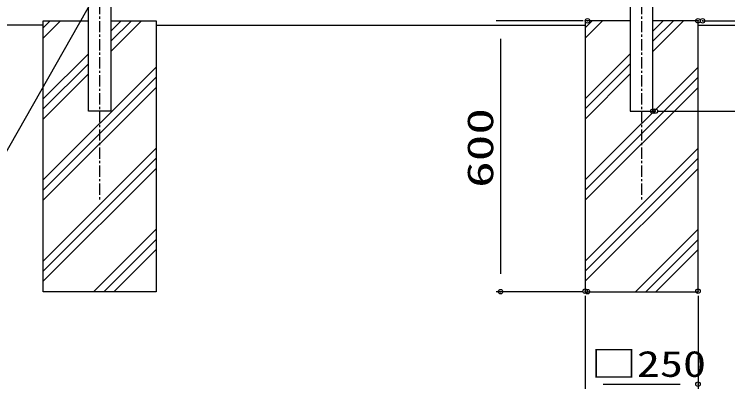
# Model space of a CAD drawing. Units: millimetres, scale not verified. Extents: x -4425 to 4425, y -3150 to 3150.
# Drawn here: x -2864 to -1285, y -1524 to -695 of the extents above; entities that cross this region are included whole.
import ezdxf
from ezdxf.enums import TextEntityAlignment as Align

# ---------------------------------------------------------------- set-up
doc = ezdxf.new("R2010")
doc.units = ezdxf.units.MM
doc.header["$LTSCALE"] = 20
doc.header["$PDMODE"] = 32
doc.header["$PDSIZE"] = 10
doc.linetypes.add('USER1', pattern=[2, 1.25, -0.25, 0.25, -0.25])
for name, color, linetype, lineweight in [('0-0_外形線', 7, 'Continuous', 25), ('0-3_寸法線', 4, 'Continuous', 25), ('0-6_LAYER04', 1, 'USER1', 25), ('1-2_ハッチング', 4, 'Continuous', 25), ('1-7_LAYER12', 3, 'Continuous', 25)]:
    doc.layers.add(name, color=color, linetype=linetype, lineweight=lineweight)
doc.layers.add('0-5_DEFPOINTS', color=7, linetype='Continuous')
doc.styles.add('ＭＳ ゴシック', font='')
doc.styles.get('ＭＳ ゴシック').set_extended_font_data('MS Gothic')

msp = doc.modelspace()

# ---------------------------------------------------------------- linework, layer by layer
at = {"layer": '0-0_外形線'}
for p, q in [((-2700.29, -909.02), (-2700.29, 215.98)), ((-2650.29, 215.98), (-2650.29, -909.02)), ((-1500.29, 215.98), (-1500.29, -909.02)), ((-1450.29, -909.02), (-1450.29, 215.98)), ((-2800.29, -1309.02), (-2800.29, -709.02)), ((-2800.29, -709.02), (-2700.29, -709.02)), ((-2650.29, -709.02), (-2550.29, -709.02)), ((-2550.29, -709.02), (-2550.29, -1309.02)), ((-1500.29, -709.02), (-1600.29, -709.02)), ((-1600.29, -709.02), (-1600.29, -1309.02)), ((-1350.29, -709.02), (-1450.29, -709.02)), ((-1350.29, -1309.02), (-1350.29, -709.02)), ((-2800.29, -719.02), (-3228.36, -719.02)), ((-2550.29, -719.02), (-1600.29, -719.02)), ((-1350.29, -719.02), (-1125.29, -719.02)), ((-2650.29, -909.02), (-2700.29, -909.02)), ((-1500.29, -909.02), (-1450.29, -909.02)), ((-2550.29, -1309.02), (-2800.29, -1309.02)), ((-1600.29, -1309.02), (-1350.29, -1309.02))]:
    msp.add_line(p, q, dxfattribs=at)
at = {"layer": '0-3_寸法線'}
for p, q in [((-1605.04, -709.02), (-1797.61, -709.02)), ((-1340.29, -709.02), (-854.17, -709.02)), ((-1340.29, -709.02), (-854.17, -709.02)), ((-1330.29, -709.02), (-698.85, -709.02)), ((-1787.61, -749.02), (-1787.61, -1269.02)), ((-1440.29, -909.02), (-854.17, -909.02)), ((-1435.04, -909.02), (-548.05, -909.02)), ((-1605.04, -1309.02), (-1797.61, -1309.02)), ((-1600.29, -1317.95), (-1600.29, -1523.86)), ((-1350.29, -1317.95), (-1350.29, -1523.86)), ((-1560.29, -1513.86), (-1390.29, -1513.86))]:
    msp.add_line(p, q, dxfattribs=at)
at = {"layer": '0-5_DEFPOINTS'}
for p in [(-1595.04, -709.02), (-1350.29, -709.02), (-1340.29, -709.02), (-1450.29, -909.02), (-1445.04, -909.02), (-1787.61, -1309.02), (-1600.29, -1307.95), (-1595.04, -1309.02), (-1350.29, -1307.95), (-1350.29, -1513.86)]:
    msp.add_point(p, dxfattribs=at)
at = {"layer": '0-6_LAYER04'}
for p, q in [((-2675.29, 250.54), (-2675.29, -1104.96)), ((-1475.29, 250.54), (-1475.29, -1104.96))]:
    msp.add_line(p, q, dxfattribs=at)
at = {"layer": '1-2_ハッチング'}
for p, q in [((-2800.29, -747.15), (-2762.16, -709.02)), ((-2800.29, -724.7), (-2784.62, -709.02)), ((-2650.29, -776.75), (-2582.56, -709.02)), ((-2650.29, -754.3), (-2605.01, -709.02)), ((-2650.29, -731.85), (-2627.46, -709.02)), ((-1600.29, -747.15), (-1562.16, -709.02)), ((-1600.29, -724.7), (-1584.62, -709.02)), ((-1450.29, -776.75), (-1382.56, -709.02)), ((-1450.29, -754.3), (-1405.01, -709.02)), ((-1450.29, -731.85), (-1427.46, -709.02)), ((-2800.29, -881.85), (-2700.29, -781.85)), ((-1600.29, -881.85), (-1500.29, -781.85)), ((-2800.29, -904.3), (-2700.29, -804.3)), ((-1600.29, -904.3), (-1500.29, -804.3)), ((-2800.29, -1061.46), (-2550.29, -811.46)), ((-1600.29, -1061.46), (-1350.29, -811.46)), ((-2800.29, -926.75), (-2700.29, -826.75)), ((-2800.29, -1083.91), (-2550.29, -833.91)), ((-1600.29, -926.75), (-1500.29, -826.75)), ((-1600.29, -1083.91), (-1350.29, -833.91)), ((-2800.29, -1106.36), (-2550.29, -856.36)), ((-1600.29, -1106.36), (-1350.29, -856.36)), ((-2800.29, -1241.06), (-2550.29, -991.06)), ((-1600.29, -1241.06), (-1350.29, -991.06)), ((-2800.29, -1263.51), (-2550.29, -1013.51)), ((-1600.29, -1263.51), (-1350.29, -1013.51)), ((-2800.29, -1285.96), (-2550.29, -1035.96)), ((-1600.29, -1285.96), (-1350.29, -1035.96)), ((-2688.65, -1309.02), (-2550.29, -1170.67)), ((-1488.65, -1309.02), (-1350.29, -1170.67)), ((-2666.2, -1309.02), (-2550.29, -1193.12)), ((-1466.2, -1309.02), (-1350.29, -1193.12)), ((-2643.74, -1309.02), (-2550.29, -1215.57)), ((-1443.74, -1309.02), (-1350.29, -1215.57))]:
    msp.add_line(p, q, dxfattribs=at)
at = {"layer": '1-7_LAYER12', "color": 7}
msp.add_lwpolyline([(-3718.79, -1370.59), (-3093.45, -1370.59), (-2382.89, -119.25)], dxfattribs=at)

# ---------------------------------------------------------------- texts
at = {"layer": '0-3_寸法線', "color": 2, "style": 'ＭＳ ゴシック', "width": 1.5}
msp.add_text('600', height=57.77, rotation=90, dxfattribs=at).set_placement((-1786.5, -1079.02), align=Align.BOTTOM_LEFT)
at = {"layer": '0-3_寸法線', "color": 2, "style": 'ＭＳ ゴシック', "width": 1.3}
msp.add_text('□250', height=57.77, dxfattribs=at).set_placement((-1588.29, -1514.96), align=Align.BOTTOM_LEFT)

doc.saveas('drawing.dxf')
